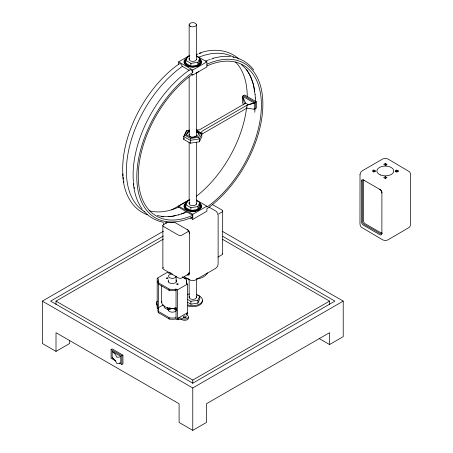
<?xml version="1.0" encoding="UTF-8"?>
<svg xmlns="http://www.w3.org/2000/svg" width="453" height="453" viewBox="0 0 453 453"><rect width="100%" height="100%" fill="white"/><g stroke="black" fill="none" stroke-linecap="round" stroke-linejoin="round"><path stroke-width="0.68" d="M255.107 108.686L254.745 112.293M190.351 143.182L183.72 139.36L183.72 136.517L184.824 135.102L190.645 138.459L190.351 143.182L199.405 141.783L201.828 136.557L201.828 131.308L248.142 104.569L254.286 103.063L256.443 101.823L256.443 108.041L254.286 109.281L246.902 108.125L201.828 134.15M168.312 310.401C170.062 307.932 174.665 307.932 176.415 310.401M158.324 308.159L158.55 283.759M196.359 56.274L199.779 58.244L199.779 61.087L197.904 65.13L190.894 66.217L185.77 63.256L185.77 60.413L187.644 56.37L189.513 56.081M197.904 65.13L197.904 62.288L199.779 58.244M198.437 71.263L197.904 72.418L196.63 72.616M184.824 135.102L186.953 130.509L189.603 130.102M183.72 139.36L184.258 138.199M186.302 135.045L187.644 132.151L189.513 131.863M199.405 141.783L199.405 138.941L198.595 137.231L200.724 132.638L196.653 130.288M200.724 132.638L201.828 133.714L199.405 138.941L190.351 140.339L183.72 136.517L186.149 131.285L186.953 130.509M196.359 200.56L199.779 202.531L199.779 205.373L197.904 209.422L190.894 210.503L185.77 207.542L185.77 204.699L187.644 200.656L189.513 200.368M197.904 209.422L197.904 206.579L199.779 202.531M187.48 302.196L190.894 304.173L197.904 303.085L197.904 300.243L199.779 296.2L196.359 294.224M197.904 303.085L199.779 299.042L199.779 296.2M374.642 171.902L375.452 170.974L373.838 170.039L372.219 170.974L373.838 171.902L375.452 170.974M386.126 165.277L386.936 164.343L385.316 163.408L383.702 164.343L385.316 165.277L386.936 164.343M397.609 171.902L398.414 170.974L396.8 170.039L395.186 170.974L395.99 171.902M191.596 74.4L192.774 75.079L192.774 74.111L190.804 75.526A87.038 50.249 -60 0 0 138.29 176.143A87.038 50.249 -60 0 0 190.804 216.121L192.774 215.266L186.653 211.913A1.897 1.093 60 0 1 184.773 210.826L178.652 207.112L176.681 207.972A87.038 50.249 -60 0 1 149.054 210.707M191.562 217.7L192.774 216.987L190.588 217.938A89.133 51.461 -60 0 1 136.812 176.998A89.133 51.461 -60 0 1 190.588 73.964L192.774 72.389L191.562 70.277L190.288 69.547L189.077 70.255L182.349 66.37L181.138 64.258L179.864 63.528L176.466 65.81A89.133 51.461 -60 0 0 122.99 175.804M182.349 66.37L180.164 67.944A89.133 51.461 -60 0 0 129.564 146.313A89.133 51.461 -60 0 0 144.841 211.783M189.077 70.255L186.891 71.829A89.133 51.461 -60 0 0 133.42 181.823M178.652 64.235L178.652 61.863L189.83 55.408M178.652 61.863L192.774 70.011L206.896 61.863L206.896 66.925L192.774 75.079M243.584 104.881L242.44 102.44L242.44 96.223L244.597 94.983L256.443 101.823M248.142 104.569L245.679 103.148L199.365 129.886L196.591 129.886M171.681 209.909L189.722 199.496M178.652 207.412L178.652 206.149L189.83 199.694M166.993 222.593L163.578 224.563A2.418 1.399 0 0 0 163.578 226.54L178.482 235.141A2.418 1.399 0 0 0 181.902 235.141L188.165 231.528A2.418 1.399 0 0 0 188.856 230.724M69.683 340.724L69.683 343.493L56.008 351.386L42.333 343.493L42.333 301.109L163.42 231.2M178.652 206.149L192.774 214.297L206.896 206.149L206.896 207.112L208.867 205.696A87.038 50.249 -60 0 0 261.381 105.079A87.038 50.249 -60 0 0 208.867 65.102L206.896 65.957M163.363 236.024L50.623 301.109L192.774 383.181L334.926 301.109L222.797 236.375M190.419 218.006L192.774 219.365L206.896 211.211L206.896 208.833L209.082 207.259A89.133 51.461 -60 0 0 262.859 104.224A89.133 51.461 -60 0 0 209.082 63.284L206.896 64.235M56.008 304.405L56.008 301.109L163.465 239.071M217.417 214.643L221.97 212.01A2.418 1.399 0 0 0 221.97 210.033L212.429 204.53M158.55 308.884L157.18 308.091L157.18 278.216L167.316 272.366L168.68 273.159L169.581 273.023A14.32 8.267 0 0 1 170.951 272.893M217.984 257.077L221.97 254.779A2.418 1.399 0 0 0 222.661 253.606M175.147 289.24L176.047 289.105L177.412 289.897L187.548 284.048L187.548 313.923A3.754 2.169 0 0 0 186.715 314.977M385.316 176.67L383.702 177.599L385.316 178.533L386.936 177.599L385.316 176.67L385.316 178.765M158.55 307.638L163.318 304.886M398.414 170.974L396.8 171.902L395.186 170.974M164.201 305.73L164.201 307.593L167.429 309.456L169.048 308.527M115.877 361.013L111.093 358.249L111.093 349.546L112.168 348.923L122.939 355.141L122.939 363.844L121.863 364.467L119.467 363.085M178.601 319.088L177.412 319.773L176.047 318.98L175.147 319.116A14.32 8.267 0 0 1 169.558 319.116L158.318 312.627M111.093 349.546L121.863 355.764L122.939 355.141M56.008 301.109L192.774 380.073L329.541 301.109L329.541 304.405M42.333 301.109L192.774 387.972L343.215 301.109L343.215 336.647L329.541 344.54L319.433 338.702M56.008 351.386L56.008 332.695L179.099 403.765L179.099 422.456L192.774 430.35L206.449 422.456L206.449 403.765L329.541 332.695L329.541 344.54M186.721 211.862L181.489 213.98M184.739 212.723L178.527 214.92M199.456 53.177C212.417 48.216 228.363 49.235 238.822 59.043M254.286 109.281L254.286 103.063L246.902 105.283L246.902 108.125M212.961 58.216L221.936 56.455L230.373 56.489M178.81 214.784L172.508 216.274M175.894 215.537C169.462 216.936 163.799 217.163 157.293 215.464M185.77 60.413L190.894 63.375L197.904 62.288M189.586 131.013L188.199 131.228L186.523 134.835L191.098 137.48L197.349 136.512L199.026 132.905L196.166 131.251M188.057 131.902L189.394 131.693M190.645 138.459L198.595 137.231M185.77 204.699L190.894 207.661L197.904 206.579M187.644 294.32L189.513 294.031M187.48 299.354L190.894 301.33L197.904 300.243M175.147 290.481L176.047 290.35M176.047 317.74L175.147 317.87A14.32 8.267 0 0 1 169.558 317.87L158.318 311.381M171.376 216.421L168.284 216.738M174.043 222.633L165.6 222.599M161.302 216.608L163.284 216.761M157.18 278.216L158.55 279.008L158.324 279.524A14.32 8.267 0 0 0 158.318 282.751L169.558 289.24A14.32 8.267 0 0 0 175.169 289.224M158.324 280.769A14.32 8.267 0 0 0 158.318 283.997L169.558 290.486A14.32 8.267 0 0 0 175.169 290.469M233.04 56.902C241.194 58.567 248.759 63.261 253.72 69.966M162.933 222.191C155.651 220.713 148.861 216.794 143.941 211.223M147.446 214.762C130.707 208.935 123.001 190.43 122.763 173.839M187.202 274.892L187.468 275.022A3.075 1.772 60 0 0 189.337 273.946L189.354 232.706A2.282 1.319 60 0 0 188.357 230.407M196.302 55.747L206.896 61.863M243.516 95.606L255.362 102.44L255.362 108.658M244.439 103.862L242.44 96.223L254.286 103.063M197.01 130.928L198.21 131.625M199.416 132.321L201.828 133.714M196.54 131.902L198.935 133.284M196.359 132.055L199.212 133.703M209.06 207.134L216.002 211.166L217.802 213.437M196.302 200.033L206.896 206.149M222.74 231.557L343.215 301.109M222.689 239.422L329.541 301.109M174.564 222.298L187.74 229.909A2.282 1.319 60 0 1 188.159 230.215M184.309 276.721L190.985 280.503L194.246 280.628L215.673 268.386L217.604 266.358L218.125 264.178L218.125 215.158M182.157 276.84L186.41 279.512A14.32 8.267 0 0 1 186.404 282.74L186.177 283.255L187.548 284.048M180.866 319.025L181.942 319.642A3.805 2.197 0 0 0 186.749 319.92A3.805 2.197 0 0 0 188.154 317.247M112.168 351.409L120.781 356.386L120.781 362.604A3.618 2.089 0 0 1 116.478 363.227A18.845 10.883 0 0 0 112.168 357.627L112.168 351.409A18.845 10.883 0 0 1 116.478 357.009A3.618 2.089 0 0 0 120.781 356.386M112.168 357.627L113.318 358.289M379.744 189.36L380.01 189.53A3.075 1.772 60 0 1 381.879 192.768L381.902 193.086M187.202 229.597L187.468 229.773A3.075 1.772 60 0 1 189.337 233.012L189.354 233.329M241.528 64.666C249.631 71.529 253.176 81.064 254.739 91.483M246.381 69.241L247.502 70.889M142.253 209.122C136.783 201.664 134.264 192.463 133.425 183.357M247.882 71.432L250.6 76.472L253.374 84.428M242.44 96.223L245.679 103.148M253.533 85.005L255.107 94.739M255.118 94.643L255.333 98.091M255.339 98.001L255.407 101.54M396.8 170.039L396.8 172.134M385.316 163.408L385.316 165.509M373.838 170.039L373.838 172.134M222.678 211.024L222.678 253.788M196.398 24.745L196.398 59.4M196.398 72.837L196.398 135.775M196.398 142.14L196.398 204.377M196.398 278.635L196.398 297.729M192.774 70.011L192.774 72.389M192.774 214.297L192.774 219.365M192.774 380.073L192.774 383.363M192.774 387.972L192.774 430.35M190.894 63.375L190.894 66.217M190.894 207.661L190.894 210.503M190.894 301.33L190.894 304.173M189.15 24.745L189.15 59.4M189.15 77.078L189.15 135.068M189.15 142.14L189.15 203.669M189.15 279.342L189.15 297.729M187.644 56.37L187.644 57.503M187.644 200.656L187.644 201.789M177.412 289.897L177.412 319.773A3.754 2.169 0 0 1 181.942 319.642M176.149 276.845L176.149 281.681M176.047 289.105L176.047 318.98M169.06 289.167L169.06 290.413M169.06 317.802L169.06 319.042M167.429 307.593L167.429 309.456M166.177 221.981L166.177 223.38M163.754 222.525L163.754 224.626M162.87 225.549L162.87 268.318M161.681 285.803L161.681 302.27M158.442 283.04L158.442 284.286M158.442 311.67L158.442 312.915M121.863 355.764L121.863 364.467M207.485 272.893A15.232 8.794 0 0 1 196.715 279.11M188.833 279.11A15.232 8.794 0 0 1 182.582 277.145M134.326 188.363A89.133 51.461 -60 0 1 134.094 187.095M133.794 185.152A89.133 51.461 -60 0 1 133.482 182.497M205.385 61.149A89.133 51.461 -60 0 1 207.825 60.215M208.437 60A89.133 51.461 -60 0 1 210.249 59.405M211.455 59.043A89.133 51.461 -60 0 1 213.25 58.556M198.657 57.265A89.133 51.461 -60 0 1 233.975 57.401M123.901 182.344A89.133 51.461 -60 0 1 123.669 181.075M123.369 179.133A89.133 51.461 -60 0 1 123.125 177.151M196.183 54.649A89.133 51.461 -60 0 1 198.012 53.981M199.218 53.579A89.133 51.461 -60 0 1 201.03 53.024M235.594 62.033A87.038 50.249 -60 0 1 247.259 96.925M246.591 107.74A87.038 50.249 -60 0 1 196.234 196.404M199.609 202.91A8.845 5.108 0 0 1 198.386 210.096A8.845 5.108 0 0 1 185.94 209.388A8.845 5.108 0 0 1 187.163 202.202M199.314 203.357A8.46 4.887 0 0 1 198.352 210.13A8.46 4.887 0 0 1 186.596 209.796A8.46 4.887 0 0 1 186.789 203.006M188.691 272.774A2.418 1.399 0 0 1 188.165 274.291L181.902 277.91A2.418 1.399 0 0 1 178.482 277.91L163.578 269.303A2.418 1.399 0 0 1 163.369 267.468M189.354 272.983A2.282 1.319 60 0 1 187.95 274.025M189.609 273.521A2.282 1.319 60 0 1 188.799 273.306M199.314 59.071A8.46 4.887 0 0 1 198.352 65.844A8.46 4.887 0 0 1 186.596 65.509A8.46 4.887 0 0 1 186.789 58.714M199.609 58.624A8.845 5.108 0 0 1 198.386 65.81A8.845 5.108 0 0 1 185.94 65.102A8.845 5.108 0 0 1 187.163 57.916M200.073 205.328A7.554 4.36 0 0 1 192.774 210.821A7.554 4.36 0 0 1 185.475 205.328M200.073 207.836A7.554 4.36 0 0 1 195.356 210.804M194.728 210.917A7.554 4.36 0 0 1 187.434 209.79M186.228 208.884A7.554 4.36 0 0 1 185.475 207.836M185.22 206.704A7.554 4.36 0 0 1 185.475 205.577M200.073 205.577A7.554 4.36 0 0 1 200.328 206.704M199.58 204.19A7.86 4.536 0 0 1 192.774 210.996A7.86 4.536 0 0 1 185.968 204.19M200.362 207.882A7.86 4.536 0 0 1 198.329 209.915M196.704 210.634A7.86 4.536 0 0 1 195.458 210.968M194.807 211.087A7.86 4.536 0 0 1 190.741 211.087M190.09 210.968A7.86 4.536 0 0 1 188.844 210.634M185.968 208.975A7.86 4.536 0 0 1 185.186 207.882M184.915 206.704A7.86 4.536 0 0 1 185.968 204.439M199.58 204.439A7.86 4.536 0 0 1 200.634 206.704M196.398 135.113A3.624 2.095 0 0 1 191.834 137.134A3.624 2.095 0 0 1 189.631 134.065M202.298 300.141A9.672 5.583 0 0 1 198.323 305.684A9.672 5.583 0 0 1 187.938 305.945M197.61 295.288A9.672 5.583 0 0 1 201.149 302.915A9.672 5.583 0 0 1 187.938 304.96M196.398 203.618A3.624 2.095 0 0 1 191.834 205.639A3.624 2.095 0 0 1 189.631 202.57M168.256 310.537A4.19 2.418 0 0 1 172.367 308.589A4.19 2.418 0 0 1 176.472 310.537M186.41 280.758A14.32 8.267 0 0 1 186.404 283.98M157.423 306.658A3.754 2.169 0 0 1 157.18 306.851M158.295 312.615A14.32 8.267 0 0 1 158.301 309.388M158.295 311.37A14.32 8.267 0 0 1 158.301 308.142M157.423 307.904A3.754 2.169 0 0 1 157.18 308.091M176.472 310.237A4.19 2.418 0 0 1 170.039 311.772A4.19 2.418 0 0 1 170.039 307.751M174.688 307.751A4.19 2.418 0 0 1 176.472 309.291M176.058 279.994A4.19 2.418 0 0 1 172.367 283.55A4.19 2.418 0 0 1 168.669 279.994M168.256 281.902A4.19 2.418 0 0 1 168.493 281.449M176.234 281.449A4.19 2.418 0 0 1 176.472 281.902M157.401 305.475A3.805 2.197 0 0 1 156.574 303.08M157.401 304.235A3.805 2.197 0 0 1 157.401 301.126M183.312 317.649A1.523 0.878 0 0 1 185.951 317.649M196.279 296.738A3.624 2.095 0 0 1 192.299 299.359A3.624 2.095 0 0 1 189.631 296.234M200.073 61.042A7.554 4.36 0 0 1 192.774 66.534A7.554 4.36 0 0 1 185.475 61.042M200.073 63.55A7.554 4.36 0 0 1 196.551 66.195M195.968 66.37A7.554 4.36 0 0 1 194.728 66.631M194.088 66.716A7.554 4.36 0 0 1 191.46 66.716M190.821 66.631A7.554 4.36 0 0 1 189.581 66.37M188.997 66.195A7.554 4.36 0 0 1 185.475 61.291M200.073 61.291A7.554 4.36 0 0 1 200.328 62.418M199.58 59.904A7.86 4.536 0 0 1 192.774 66.71A7.86 4.536 0 0 1 185.968 59.904M200.362 63.596A7.86 4.536 0 0 1 198.793 65.334M198.329 65.628A7.86 4.536 0 0 1 196.704 66.348M196.098 66.529A7.86 4.536 0 0 1 194.807 66.801M190.741 66.801A7.86 4.536 0 0 1 189.45 66.529M188.844 66.348A7.86 4.536 0 0 1 187.219 65.628M186.755 65.334A7.86 4.536 0 0 1 185.186 61.246M200.362 61.246A7.86 4.536 0 0 1 200.634 62.418M176.149 276.154A3.805 2.197 0 0 1 172.344 278.352A3.805 2.197 0 0 1 168.539 276.154A3.805 2.197 0 0 1 172.344 273.957M176.421 307.955A10.662 6.155 0 0 1 165.668 307.072A10.662 6.155 0 0 1 161.846 301.2M196.398 59.332A3.624 2.095 0 0 1 191.834 61.353A3.624 2.095 0 0 1 189.631 58.284M381.902 232.746A2.282 1.319 60 0 1 380.282 233.68L364.11 224.343A2.282 1.319 60 0 1 362.496 221.545L362.496 181.262A2.282 1.319 60 0 1 364.11 180.334M382.151 233.284A2.282 1.319 60 0 1 381.341 233.069L365.169 223.731A2.282 1.319 60 0 1 363.555 220.934L363.555 180.651A2.282 1.319 60 0 1 363.68 180.011M361.403 180.945L361.403 221.879A3.075 1.772 60 0 0 363.272 225.118L380.01 234.784A3.075 1.772 60 0 0 381.879 233.703L381.902 192.468A2.282 1.319 60 0 0 380.282 189.671L363.272 179.869A3.075 1.772 60 0 0 361.403 180.945M360.01 174.405L359.965 223.941L360.294 225.662L361.177 227.123L382.87 239.954L385.316 240.617L387.768 239.954L409.155 227.451L410.146 226.121L410.667 223.941L410.667 174.92L410.344 173.199L409.461 171.738L387.768 158.907L384.937 158.261L382.87 158.907L362.417 170.713L360.933 172.021L360.01 174.405M187.548 312.678L177.412 318.527A3.754 2.169 0 0 1 181.942 318.402A3.805 2.197 0 0 0 187.327 318.402A3.805 2.197 0 0 0 187.327 315.294A3.754 2.169 0 0 1 187.548 312.678M190.209 26.223A3.624 2.095 0 0 0 196.279 25.283A3.624 2.095 0 0 0 191.834 22.724A3.624 2.095 0 0 0 190.209 26.223M166.846 278.555A0.759 0.442 0 0 0 167.989 278.176A0.759 0.442 0 0 0 166.846 277.797A0.759 0.442 0 0 0 166.846 278.555M177.078 284.461A0.759 0.442 0 0 0 178.222 284.082A0.759 0.442 0 0 0 177.078 283.703A0.759 0.442 0 0 0 177.078 284.461M183.873 317.61A1.523 0.878 0 0 0 186.155 316.845A1.523 0.878 0 0 0 183.873 316.086A1.523 0.878 0 0 0 183.873 317.61M380.39 174.943A8.46 4.887 0 0 0 393.742 171.449A8.46 4.887 0 0 0 381.828 166.523A8.46 4.887 0 0 0 380.39 174.943"/></g></svg>
